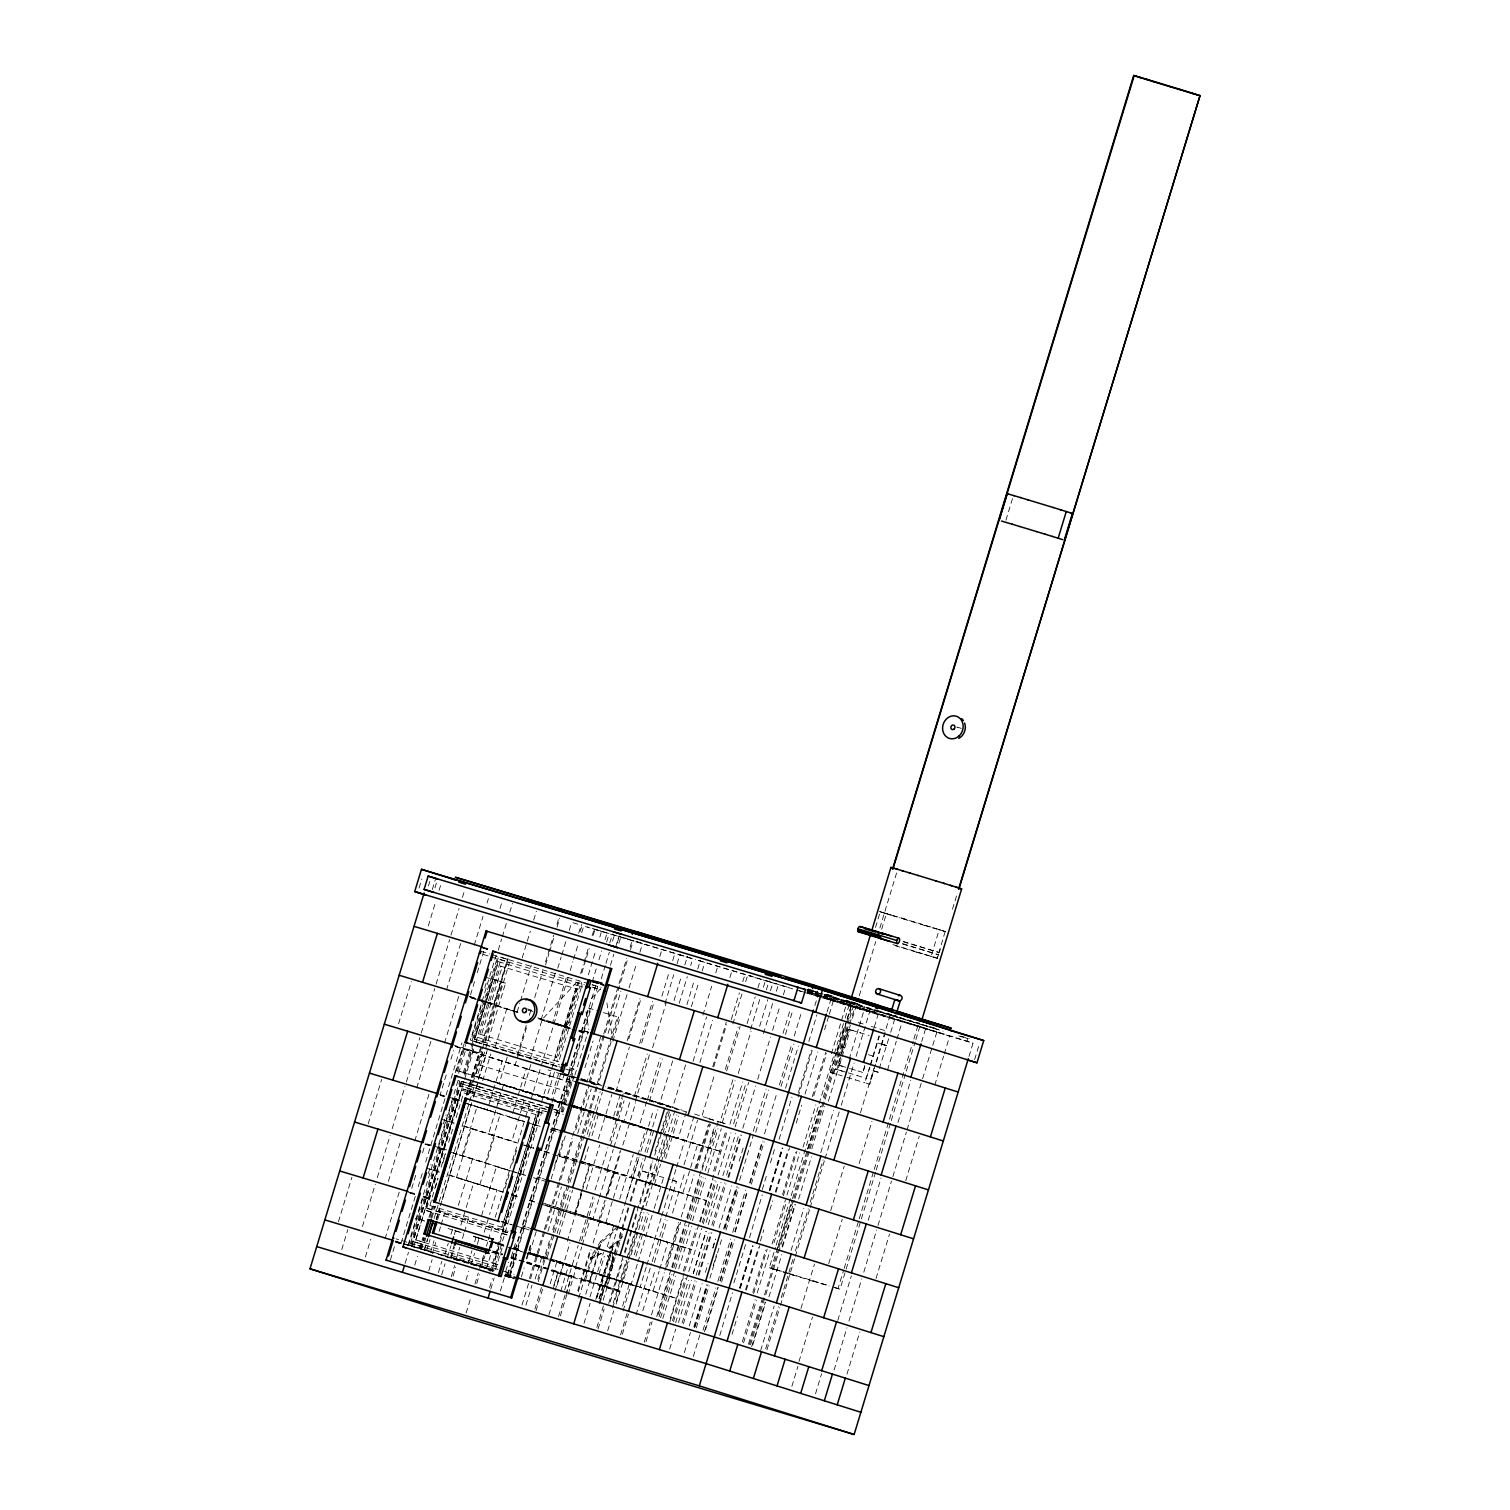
<?xml version="1.0" encoding="UTF-8"?>
<svg xmlns="http://www.w3.org/2000/svg" width="1510" height="1510" viewBox="0 0 1510 1510"><rect width="100%" height="100%" fill="white"/><g stroke="black" fill="none" stroke-linecap="round" stroke-linejoin="round"><path stroke-width="0.75" stroke-dasharray="5 3.75" d="M613.098 1257.113L612.89 1265.644L606.548 1286.539L600.999 1284.953M612.437 1252.602L611.795 1265.304L605.434 1286.218M612.55 1250.488L612.758 1246.26L621.742 1239.068M419.063 888.031L421.781 879.141M428.462 885.917L429.822 881.462M432.294 889.579L435.673 878.461M434.918 887.937L436.937 881.274M338.429 1221.722L351.943 1177.234M368.157 1123.874L381.671 1079.405M398.565 1023.799L411.399 981.557M428.293 925.97L435.711 901.508M439.089 890.372L441.128 883.709M341.751 1249.563L347.829 1229.536M362.457 1226.516L375.292 1184.274M377.33 1177.592L390.165 1135.35M392.185 1128.668L405.02 1086.426M406.379 1081.972L419.893 1037.502M421.233 1033.048L434.748 988.578M436.107 984.124L449.621 939.654M450.961 935.2L459.078 908.529M462.456 897.412L464.476 890.73M365.401 1256.981L370.799 1239.2M388.372 1181.386L401.207 1139.125M416.741 1087.974L430.935 1041.277M446.469 990.145L460.663 943.448M385.05 1238.804L399.244 1192.107M414.778 1140.956L428.972 1094.259M444.506 1043.108L458.7 996.411M474.234 945.26L483.011 916.362M487.069 903.018L488.428 898.563M411.72 1188.408L415.779 1175.063M422.536 1152.828L425.235 1143.919L429.538 1145.278M446.186 1074.988L440.108 1095.014L444.412 1096.354L440.259 1095.222M450.905 1059.435L453.623 1050.526M474.555 981.594L469.836 997.166L510.682 1010.001M477.254 972.704L484.691 948.242M390.392 1259.963L395.129 1244.41M499.98 908.586L501.999 901.923M401.113 1243.013L415.476 1195.788M418.195 1186.784L422.989 1171.043M425.707 1162.058L461.928 1042.863M455.19 1072.78L464.193 1043.58M456.398 1071.175L463.891 1046.505M457.473 1071.515L465.646 1044.599M428.311 1173.459L431.048 1164.436M443.374 1123.893L446.111 1114.871M458.625 1073.251L466.061 1048.789L478.972 1052.829L454.265 1045.411M484.767 987.634L486.126 983.18M458.058 1080.537L459.776 1081.066L409.927 1245.184L408.191 1244.636L458.058 1080.537L563.098 1112.058L573.913 1076.479L565.004 1073.799M408.417 1245.825L423.272 1196.901L429.727 1198.921M452.32 1101.281L438.145 1147.977L444.582 1150.016M471.913 1036.785L482.728 1001.206L469.988 997.374M498.262 950.073L501.641 938.956M502.32 936.728L506.378 923.384M509.757 912.266L512.456 903.376M405.095 1263.436L408.474 1252.319M410.739 1245.693L460.437 1082.085M463.155 1073.119L470.648 1048.468M471.328 1046.241L498.564 956.604M546.582 1109.359L460.927 1083.595L412.287 1243.711L497.923 1269.457M485.182 1042.504L474.442 1039.125L498.753 959.077L584.408 984.822M411.777 1246.071L461.513 1082.368M464.25 1073.402L492.864 979.216L505.548 983.18L476.933 1077.366M475.593 1036.785L498.432 961.625L581.52 986.634L558.7 1061.794L475.593 1036.785L477.311 1037.332M464.702 1075.044L472.8 1048.355M413.721 1246.656L475.046 1044.844M475.725 1042.598L500.15 962.153L498.432 961.625M424.404 1242.598L415.797 1239.899L461.739 1088.672L543.921 1113.436L461.739 1088.672M425.971 1208L461.777 1090.144L538.541 1113.247L502.736 1231.103L538.541 1113.247M426.82 1208.283L461.777 1090.144M479.802 1034.161L500.471 966.117L577.33 989.239L556.662 1057.302L479.802 1034.161L481.52 1034.709L502.188 966.664L500.471 966.117M429.897 1205.546L437.673 1178.404M441.09 1167.155L445.186 1153.659M448.602 1142.409L452.717 1128.895M456.133 1117.645L463.645 1092.9L536.107 1114.682L501.924 1227.196L429.463 1205.414M435.371 1187.539L438.108 1178.536M442.883 1162.794L445.62 1153.791M419.516 1248.525L422.894 1237.407M428.972 1217.4L432.351 1206.264M466.137 1095.09L470.856 1079.518M471.535 1077.291L480.992 1046.166M481.671 1043.938L507.341 959.435M414.721 1265.172L417.421 1256.282M466.741 1093.938L478.915 1053.923L515.174 1065.003L527.33 1024.969M507.964 958.303L493.77 1004.999L510.758 1010.114M420.403 1248.732L423.838 1237.464M429.991 1217.192L433.427 1205.886M466.986 1095.411L471.762 1079.726M472.422 1077.498L481.879 1046.373M483.238 1041.919L508.228 959.643L500.49 957.208M420.592 1249.129L423.97 1238.011M421.46 1249.11L424.857 1237.898M430.992 1217.721L434.408 1206.509M468.459 1094.372L481.614 1051.149M482.294 1048.921L502.528 982.255M425.763 1238.068L423.026 1247.09L396.073 1238.861M431.935 1217.777L435.503 1206.075M469.61 1093.75L472.347 1084.746L461.607 1081.368M473.026 1082.538L482.483 1051.394M556.643 1066.419L484.502 1044.731L509.512 962.455L480.369 953.565M482.879 1051.885L475.442 1076.347L548.866 1098.431M424.197 1249.884L427.575 1238.766M424.48 1250.035L427.896 1238.785M434.05 1218.551L474.348 1085.879M478.368 1079.329L487.164 1050.431M426.632 1250.714L430.048 1239.465M436.201 1219.231L439.618 1207.981M440.297 1205.735L471.044 1104.546M473.762 1095.543L486.767 1052.791M436.22 1219.608L439.599 1208.491M442.298 1199.601L472.705 1099.525M473.366 1097.298L478.104 1081.745M436.484 1219.589L439.183 1210.699L508.153 1231.424M437.541 1219.929L440.259 1211.039L439.183 1210.699M430.652 1251.922L434.031 1240.805M482.671 1080.688L490.788 1053.999M545.393 1109.284L480.482 1089.767L481.161 1087.54L469.534 1083.916M432.351 1253.659L435.729 1242.541M439.108 1231.424L440.467 1226.969M441.128 1224.761L445.865 1209.189M462.079 1155.811L476.952 1106.887L500.301 1113.927L485.446 1162.832L449.187 1151.771M495.186 1046.845L506.662 1009.058L515.174 1011.606M522.215 957.906L530.312 931.217M533.691 920.1L536.39 911.209M428.746 1270.854L432.124 1259.736M458.361 1205.49L472.536 1158.793M492.807 1092.07L487.409 1109.869L464.042 1102.847M493.487 1089.861L502.264 1060.945M517.137 1012.021L519.836 1003.131M520.516 1000.903L531.312 965.324M438.372 1272.609L441.75 1261.492M444.921 1254.338L448.3 1243.221M450.999 1234.312L452.358 1229.876M507.209 1057.094L499.093 1083.784L565.835 1103.848M441.656 1274.912L445.035 1263.794M447.564 1256.905L450.943 1245.788M454.321 1234.67L455.661 1230.235M454.434 1244.41L450.376 1257.736L479.236 1266.814M460.833 1225.233L465.552 1209.661M466.231 1207.434L473.668 1182.972M503.396 1085.124L488.523 1134.048L511.89 1141.069L524.045 1101.054M493.43 1270.287L451.433 1257.094L454.472 1247.09M517.156 1055.358L526.612 1024.214M529.312 1015.324L531.35 1008.642M534.71 997.525L542.826 970.855M545.525 961.945L553.641 935.275M557.02 924.139L558.36 919.703M456.379 1258.453L459.757 1247.336M462.475 1238.445L463.815 1234.01M464.495 1231.783L469.232 1216.211M545.563 964.928L548.942 953.81M549.621 951.583L554.359 936.011M557.058 927.121L559.757 918.231M451.282 1276.667L454.642 1265.531M479.821 1184.595L494.695 1135.671L471.328 1128.649L456.473 1177.573L497.035 1189.993L489.599 1214.455M453.075 1276.063L455.775 1267.173M481.614 1215.55L496.488 1166.626L525.782 1175.441M512.702 1113.247L517.42 1097.694M518.1 1095.467L526.216 1068.778L572.913 1082.991M555.265 973.157L541.071 1019.854L570.365 1028.669M468.572 1261.756L471.95 1250.639M474.65 1241.748L476.009 1237.294M530.048 1059.397L542.222 1019.382L577.518 981.349M557.756 968.231L561.135 957.113M561.814 954.886L566.533 939.314M569.232 930.424L571.271 923.761M530.859 1064.531L522.743 1091.201L567.231 1104.584M465.967 1280.121L468.685 1271.231M471.214 1264.342L474.593 1253.225M477.292 1244.334L479.312 1237.653M484.181 1232.254L488.919 1216.683M578.651 933.331L581.35 924.441M580.199 931.349L581.558 926.913M566.193 977.876L552.679 1022.345L565.57 1026.404L571.988 1019.476M466.137 1313.002L470.875 1297.43M474.914 1284.085L478.293 1272.968M479.651 1268.513L483.71 1255.188M486.409 1246.278L487.768 1241.843M488.428 1239.616L493.166 1224.044M495.186 1217.381L509.38 1170.684L453.472 1153.111M510.059 1168.457L524.253 1121.76L468.345 1104.188M525.593 1117.306L530.331 1101.734M530.991 1099.525L540.467 1068.382M541.127 1066.154L568.156 977.215M570.195 970.534L572.894 961.644M573.573 959.416L578.292 943.863M581.671 932.746L583.691 926.064L689.334 957.793M494.487 1270.212L481.01 1265.984L484.049 1255.98M505.114 1187.992L509.851 1172.421M512.551 1163.531L517.288 1147.959M476.726 1283.5L479.425 1274.61M481.52 1267.117L484.899 1255.999M486.484 1268.627L491.222 1253.055M490.108 1271.495L540.788 1104.716M541.467 1102.489L550.923 1071.364M551.603 1069.137L577.952 982.406M580.652 973.516L583.351 964.626M584.03 962.399L588.749 946.827M592.128 935.709L594.166 929.046L635.163 941.372M539.617 1112.096L493.676 1263.304L497.979 1264.663M565.57 1026.404L579.085 981.915M581.784 973.025L585.842 959.68M586.522 957.453L589.221 948.563M593.279 935.219L595.299 928.556M492.222 1269.193L499.659 1244.731L504.057 1246.052L495.356 1243.372M494.94 1266.116L542.241 1110.454L546.526 1111.794L460.474 1085.86L469.082 1088.578M489.617 1287.558L492.335 1278.649M495.525 1269.551L502.962 1245.089L494.374 1242.39M490.75 1289.181L494.129 1278.064M588.353 974.837L595.789 950.375M599.847 937.03L601.188 932.576M552.377 1094.127L558.455 1074.12M552.018 1102.3L560.871 1073.157M564.495 1073.195L562.475 1079.858L454.963 1046.09M592.203 982.01L596.242 968.665M598.96 959.775L601.659 950.885M605.038 939.767L607.058 933.086L587.484 926.932M505.793 1271.024L508.492 1262.133M500.376 1290.937L505.114 1275.365L513.702 1278.064L506.945 1276.044M606.624 941.995L608.662 935.332M511.362 1256.679L516.099 1241.107M507.303 1274.78L588.372 1007.944L590.316 1008.529L509.248 1275.365M507.832 1274.912L597.016 981.368L601.32 982.727M609.813 942.863L612.513 933.954M509.851 1275.648L597.79 986.558L591.977 984.747M510.135 1276.044L518.251 1249.355L513.947 1248.015M605.302 965.532L599.904 983.331L589.145 979.952M605.982 963.323L609.36 952.187M612.437 941.221L614.778 934.407M561.022 1111.436L573.857 1069.174L572.781 1068.835M562.003 1111.756L572.8 1076.177M574.876 1075.139L587.031 1035.105M615.589 947.11L618.968 935.992L632.935 940.673M610.455 965.305L613.834 954.188M617.212 943.07L619.251 936.389M618.873 943.24L620.912 936.577M526.348 1258.604L531.124 1242.862M554.661 1165.418L557.36 1156.528M521.422 1276.743L524.121 1267.834M526.82 1258.944L531.539 1243.372M551.15 1178.895L563.305 1138.861M584.917 1067.702L593.034 1041.013M536.22 1231.537L529.463 1253.772L546.658 1259.189L554.095 1234.727M565.269 1135.916L559.191 1155.943L589.296 1165.399L574.423 1214.323L546.469 1205.527M600.621 1036.936L587.107 1081.405L582.803 1080.065M529.444 1278.46L543.845 1231.084M544.317 1229.536L558.492 1182.84M559.172 1180.612L572.007 1138.351M572.686 1136.124L588.334 1084.633M603.396 1035.067L588.9 1082.764L597.922 1085.464M603.774 1033.84L626.744 958.227M630.085 947.204L632.143 940.447M522.007 1305.036L528.764 1282.783M530.538 1278.725L544.921 1231.424M545.601 1229.159L559.984 1181.858M560.663 1179.593L572.988 1139.05M575.725 1130.027L589.41 1084.973M590.089 1082.727L627.745 958.812M630.482 949.79L633.219 940.787M547.96 1231.33L561.475 1186.841M577.688 1133.481L591.203 1089.012M608.096 1033.406L620.931 991.164M525.952 1305.112L532.03 1285.104M535.144 1279.027L541.901 1256.792L546.299 1258.113M537.805 1279.197L550.055 1238.823M552.792 1229.857L565.042 1189.503M567.779 1180.518L581.407 1135.671M582.086 1133.444L617.514 1016.834L618.59 1017.174L598.149 1084.444M538.202 1281.764L552.509 1234.689M553.188 1232.443L567.496 1185.35M568.175 1183.104L582.483 1136.011M583.162 1133.765L597.469 1086.69M554.774 1232.5L591.259 1112.417L574.045 1107.019M612.871 1041.258L627.065 994.561M629.085 987.88L636.522 963.418M639.9 952.3L642.599 943.41M557.115 1233.462L570.101 1190.748M587.182 1134.52L600.168 1091.787M534.899 1309.076L541.656 1286.841M536.031 1310.718L542.788 1288.483M559.096 1234.708L572.611 1190.239M588.824 1136.879L602.339 1092.391M588.56 1146.845L583.823 1162.417L613.645 1171.458L605.529 1198.147M591.939 1135.728L598.696 1113.493M550.187 1283.764L556.945 1261.53M627.122 1040.862L639.957 998.62M581.501 1193.353L575.423 1213.361L613.834 1225.12L607.077 1247.354M582.18 1191.126L590.278 1164.436M553.849 1285.388L557.907 1272.043L571.856 1276.007L566.458 1293.787M567.269 1241.295L581.463 1194.599M598.356 1139.012L611.852 1094.542M628.745 1038.937L640.919 998.922M553.113 1289.03L557.983 1273.024L571.233 1276.799L566.363 1292.805M555.057 1290.691L563.173 1264.002M557.133 1285.048L569.968 1242.787M586.182 1189.427L599.697 1144.957M615.91 1091.579L629.425 1047.11M548.923 1314.776L555.68 1292.522M659.794 956.566L661.814 949.884M620.308 1094.486L612.871 1118.948L623.63 1122.326L629.708 1102.319M560.757 1291.258L568.855 1264.587L555.661 1260.605M623.045 1094.033L615.608 1118.495L568.892 1104.433M564.665 1290.05L578.16 1245.58M579.519 1241.126L593.034 1196.656M595.053 1189.993L607.888 1147.732M609.927 1141.069L622.762 1098.808M639.674 1043.655L652.509 1001.394M558.549 1316.512L565.306 1294.278M581.52 1240.899L594.355 1198.657M610.568 1145.278L624.083 1100.809M641.656 1042.995L653.811 1002.961M560.361 1315.927L567.099 1293.692M575.612 1267.022L581.69 1246.996M582.35 1244.768L590.467 1218.098M568.194 1294.278L576.291 1267.607L550.508 1259.491M607.19 1169.438L613.268 1149.431M613.947 1147.204L622.044 1120.514M598.753 1199.619L592.675 1219.627L605.567 1223.685L620.44 1174.761L607.53 1170.703L599.432 1197.392M661.89 996.185L669.308 971.742M672.686 960.605L674.725 953.942M634.408 1096.26L647.243 1054.018M598.772 1220.382L604.849 1200.375M577.802 1290.578L589.957 1250.544M606.85 1194.957L620.365 1150.488M635.219 1101.564L650.093 1052.64M664.947 1003.716L673.724 974.799M677.103 963.682L679.821 954.792L692.712 958.85L690.693 965.513M578.236 1291.88L591.071 1249.638M593.09 1242.957L605.925 1200.714M607.964 1194.033L620.799 1151.79M622.818 1145.108L635.653 1102.866M652.584 1047.695L666.099 1003.225M578.707 1298.109L586.824 1271.439L552.415 1260.623M606.548 1286.539L584.521 1279.933L590.863 1259.019L595.469 1251.733M585.616 1280.254L591.977 1259.359L596.337 1251.998M674.007 1000.583L681.444 976.121M684.823 965.003L687.522 956.113M589.447 1281.329L598.583 1251.224M599.244 1249.072L601.207 1242.636L617.967 1227.856L624.045 1229.763M585.748 1294.24L592.505 1272.005M598.545 1253.564L590.051 1281.518L584.521 1279.933M646.695 1101.451L639.259 1125.913L574.744 1106.528M647.299 1100.318L660.134 1058.076M590.014 1296.845L603.528 1252.375M619.742 1199.015L633.256 1154.527M649.47 1101.168L662.305 1058.906M679.198 1003.319L687.314 976.63M584.011 1323.345L590.089 1303.338M598.96 1274.044L604.359 1256.244M637.22 1157.264L631.123 1177.272L660.946 1186.332L581.388 1161.341M637.881 1155.037L645.997 1128.347M595.808 1299.412L609.323 1254.942M626.197 1199.355L639.051 1157.094M596.526 1297.581L640.24 1153.659M640.938 1151.413L653.226 1110.926M596.79 1298.034L612.758 1246.26L608.983 1248.638M601.603 1285.142L610.757 1255.055M611.399 1252.904L612.645 1245.391L622.705 1236.52M686.918 1004.641L694.336 980.179M697.714 969.061L700.413 960.152M598.942 1298.713L603 1285.369L620.195 1290.767L551.244 1269.948M599.508 1298.392L603.169 1286.388L619.496 1291.522L615.853 1303.526M599.055 1303.243L613.4 1256.018M614.079 1253.772L628.103 1207.622M630.123 1200.96L642.958 1158.698M644.997 1152.036L657.832 1109.774M672.686 1060.851L659.851 1103.112L668.458 1105.811M600.81 1298.977L607.567 1276.743L555.095 1260.756M599.753 1303.828L613.928 1257.132M614.608 1254.904L630.142 1203.753M630.821 1201.545L640.278 1170.401L663.796 1177.649M615.042 1257.906L608.964 1277.913L633.539 1285.482M615.721 1255.678L623.819 1228.989M691.391 1006.623L698.809 982.161M702.188 971.043L704.887 962.134M603.132 1300.28L609.889 1278.045M596.903 1327.403L603.66 1305.168M598.035 1329.045L604.113 1309.019M608.7 1303.47L623.762 1254.414M624.46 1252.149L652.471 1159.963M655.189 1150.96L666.816 1112.738M610.191 1301.903L623.026 1259.661M625.046 1252.998L637.881 1210.737M639.919 1204.074L652.754 1161.813M654.774 1155.15L668.288 1110.662M662.909 1133.349L670.327 1108.887M613.305 1302.847L626.291 1260.076M626.971 1257.83L640.995 1211.681M641.335 1210.605L655.869 1162.757M656.359 1161.133L670.723 1113.833M685.597 1064.909L672.762 1107.151L607.322 1087.2M612.645 1307.886L628.179 1256.735M628.858 1254.508L641.693 1212.266M642.373 1210.039L653.188 1174.459L640.278 1170.401M621.856 1281.971L627.933 1261.945M628.613 1259.736L636.729 1233.047L630.274 1231.009M702.924 1015.116L711.72 986.2M715.778 972.874L717.797 966.192M607.662 1330.782L613.74 1310.774M616.155 1304.111L629.047 1261.548M631.067 1254.886L643.902 1212.624M645.94 1205.961L658.775 1163.7M660.795 1157.037L674.819 1110.869M654.491 1184.293L660.568 1164.285M661.248 1162.058L669.345 1135.369L569.459 1105.263M634.294 1254.848L647.129 1212.606M664.023 1157L676.858 1114.757M693.071 1061.379L706.586 1016.909M635.955 1256.263L648.79 1214.021M665.683 1158.415L678.519 1116.173M622.592 1306.131L629.349 1283.896M623.101 1310.85L637.295 1264.153M637.975 1261.926L653.509 1210.793M654.189 1208.566L663.645 1177.422M699.885 1062.568L712.72 1020.307M686.238 1112.021L678.122 1138.71L667.382 1135.331M620.553 1334.84L627.311 1312.605M729.877 977.631L731.897 970.968M622.346 1334.236L628.443 1314.228M646.186 1267.267L640.108 1287.275L652.999 1291.333L659.077 1271.326M646.865 1265.04L661.04 1218.343M661.72 1216.116L675.914 1169.419M676.593 1167.192L684.691 1140.503M693.977 1116.324L686.559 1140.786L568.647 1105.32M636.012 1314.908L651.546 1263.757M652.226 1261.53L665.061 1219.287M665.74 1217.06L676.537 1181.481L667.948 1178.782M712.777 1066.607L726.291 1022.138M654.283 1262.605L667.118 1220.344M683.992 1164.757L697.507 1120.288M713.72 1066.909L726.574 1024.667M642.788 1310.793L654.944 1270.778M672.516 1212.945L684.672 1172.93M702.244 1115.116L714.4 1075.082M731.293 1019.495L739.39 992.806M742.769 981.689L744.808 975.007M732.86 1023.95L742.316 992.806M745.695 981.689L747.714 975.026L752.018 976.366M659.757 1269.098L667.873 1242.409L635.616 1232.273M665.853 1264.663L678.688 1222.402M694.902 1169.042L708.416 1124.572M725.328 1069.401L738.163 1027.159M651.471 1314.889L664.306 1272.628M664.985 1270.401L679.16 1223.704M681.199 1217.041L694.034 1174.78M696.053 1168.117L709.568 1123.648M644.204 1342.258L650.281 1322.25M667.175 1266.664L680.689 1222.175M696.903 1168.815L710.417 1124.346M726.631 1070.967L740.145 1026.498M645.997 1341.673L652.094 1321.665M656.718 1316.494L671.063 1269.268M671.761 1267.022L686.106 1219.797M686.786 1217.551L714.117 1127.592M658.152 1314.549L670.327 1274.515M672.346 1267.853L685.181 1225.591M687.22 1218.929L700.055 1176.668M702.074 1170.005L714.909 1127.762M747.11 1023.553L755.226 996.864M757.926 987.974L760.625 979.065M659.039 1316.682L671.874 1274.421M673.894 1267.758L686.729 1225.497M688.768 1218.834L701.603 1176.592M718.307 1121.534L710.21 1148.204L570.044 1106.075L720.949 1151.583L660.757 1132.67M660.606 1317.701L674.97 1270.438M675.461 1268.778L689.995 1220.967M690.334 1219.872L703.169 1177.611M705.189 1170.948L718.024 1128.687M732.897 1079.763L720.062 1122.024L724.347 1123.364M662.777 1318.551L675.612 1276.29M692.505 1220.703L705.34 1178.461M722.233 1122.855L735.068 1080.613M750.602 1029.461L760.058 998.336M763.437 987.219L765.457 980.537L776.216 983.916M678.745 1268.721L691.58 1226.46M707.794 1173.1L721.308 1128.612M738.239 1073.459L751.074 1031.198M766.4 989.767L769.1 980.877M683.256 1271.137L696.091 1228.876M713.645 1171.062L725.819 1131.028M670.289 1318.362L683.973 1273.326M684.653 1271.061L698.998 1223.855M699.677 1221.59L727.027 1131.575M669.798 1322.081L683.313 1277.611M700.206 1222.024L713.041 1179.763M729.934 1124.176L742.769 1081.934M759.662 1026.328L767.778 999.639M770.477 990.749L772.497 984.086M672.478 1320.646L685.313 1278.385M702.207 1222.798L715.042 1180.537M673.498 1321.76L701.886 1228.366M703.226 1223.912L716.061 1181.669M718.099 1174.988L730.934 1132.745M733.634 1123.855L745.789 1083.821M675.668 1322.609L688.503 1280.348M706.076 1222.534L718.231 1182.5M735.125 1126.913L748.639 1082.444M763.494 1033.519L772.969 1002.376M776.348 991.258L778.367 984.595M669.647 1349.11L675.744 1329.083M693.147 1273.534L705.982 1231.292M722.875 1175.705L735.71 1133.444M678.5 1322.533L691.335 1280.272M693.354 1273.61L706.208 1231.367M708.228 1224.686L721.063 1182.443M696.148 1275.176L708.983 1232.934M726.555 1175.12L738.711 1135.086M682.124 1322.949L694.977 1280.688M711.852 1225.101L724.687 1182.858M683.388 1323.911L696.223 1281.669M698.243 1274.987L711.078 1232.745M713.116 1226.082L725.951 1183.821M727.971 1177.158L740.806 1134.897M742.826 1128.234L755.679 1085.973M757.699 1079.31L770.534 1037.049M772.554 1030.386L779.99 1005.924M783.369 994.807L785.408 988.125M699.017 1275.233L711.852 1232.972M728.745 1177.385L741.58 1135.142M705.397 1272.364L708.096 1263.474M712.833 1247.902L715.532 1239.012M739.183 1161.19L743.901 1145.618M689.258 1325.912L702.093 1283.651M712.89 1248.072L715.589 1239.181M718.968 1228.064L731.822 1185.822M684.351 1352.564L690.447 1332.556M693.845 1326.894L706.68 1284.632M723.573 1229.046L736.408 1186.784M753.301 1131.198L766.136 1088.955M783.029 1033.35L790.447 1008.888M694.298 1327.762L707.133 1285.501M713.211 1265.493L716.589 1254.376M724.687 1227.687L736.861 1187.653M695.034 1327.007L707.869 1284.746M709.889 1278.083L722.063 1238.049M724.762 1229.159L737.597 1186.898M739.617 1180.235L753.131 1135.765M696.28 1327.969L709.115 1285.727M726.008 1230.121L738.843 1187.879M755.736 1132.274L768.571 1090.031M785.464 1034.444L792.901 1009.982M693.298 1356.527L700.055 1334.293M703.018 1330.235L715.853 1287.973M717.873 1281.311L730.708 1239.068M732.727 1232.386L745.581 1190.144M704.396 1331.744L717.911 1287.275M719.93 1280.612L732.105 1240.578M734.804 1231.688L746.959 1191.654M749.658 1182.764L761.833 1142.73M764.532 1133.84L776.687 1093.806M779.386 1084.916L791.561 1044.882M794.26 1035.992L801.697 1011.53M807.888 991.56L808.699 988.88M705.491 1329.97L718.326 1287.728M720.364 1281.046L732.52 1241.012M735.219 1232.122L747.374 1192.107M750.074 1183.198L762.928 1140.956M808.36 992.598L809.171 989.918M721.61 1282.028L734.445 1239.767M751.338 1184.18L764.173 1141.919M781.066 1086.332L793.901 1044.071M785.54 1088.314L798.375 1046.071M816.608 994.033L817.42 991.372M814.853 1005.603L817.552 996.713M733.935 1282.877L746.091 1242.843M762.305 1189.484L767.042 1173.912M770.421 1162.794L775.14 1147.222M719.779 1335.501L732.482 1292.749M749.507 1237.653L762.21 1194.901M779.103 1139.314L791.938 1097.053M808.831 1041.466L816.929 1014.777M798.431 1092.372L811.266 1050.111M739.523 1287.973L752.358 1245.712M769.251 1190.125L782.086 1147.864M739.919 1288.351L752.773 1246.109M769.647 1190.503L782.501 1148.261M798.035 1097.109L812.21 1050.413M740.296 1288.2L753.131 1245.939M770.024 1190.352L782.859 1148.11M827.084 1011.889L831.123 998.544L824.366 996.506M732.029 1334.33L737.446 1316.55M745.544 1289.861L758.379 1247.6M760.417 1240.937L763.777 1229.819M769.873 1209.793L772.573 1200.903M775.272 1192.013L788.107 1149.752M796.223 1123.081L801.621 1105.282M805 1094.165L817.835 1051.923M824.592 1029.688L828.65 1016.343M829.33 1014.116L833.369 1000.771M746.317 1290.087L759.832 1245.618M776.046 1192.239L789.56 1147.77M752.829 1292.409L765.664 1250.167M782.558 1194.561L795.392 1152.319M812.286 1096.713L825.8 1052.244M753.66 1293.636L767.174 1249.166M783.388 1195.788L796.902 1151.318M813.796 1095.731L826.631 1053.47M843.448 1003.999L844.26 1001.319M742.335 1341.861L755.17 1299.6M757.19 1292.938L770.024 1250.695M772.063 1244.014L785.577 1199.544M786.918 1195.089L799.753 1152.847M743.581 1342.824L756.416 1300.582M773.988 1242.768L786.144 1202.734M803.037 1147.147L815.872 1104.886M831.406 1053.754L846.279 1004.83M775.479 1269.665L769.326 1267.702L775.479 1247.449M776.159 1245.203L790.504 1197.977M791.183 1195.731L844.486 1020.345M845.166 1018.08L849.941 1002.338M849.299 1005.754L850.111 1003.074M832.01 1072.912L830.198 1072.345L836.276 1052.338M836.955 1050.111L844.373 1025.649M772.308 1268.645L771.327 1268.306L791.825 1200.846M792.505 1198.6L806.85 1151.375M807.548 1149.129L820.515 1106.396M823.252 1097.392L836.917 1052.432M837.597 1050.186L846.487 1020.949M847.167 1018.703L851.942 1002.961M748.431 1344.296L761.927 1299.827M777.48 1248.676L790.995 1204.206M807.888 1148.619L820.723 1106.358M836.936 1052.998L852.055 1003.659L825.328 995.26M875.536 927.385L880.255 911.813M749.432 1344.523L763.815 1297.222M764.494 1294.957L778.197 1249.903M778.877 1247.656L793.241 1200.337M793.939 1198.091L808.303 1150.771M808.983 1148.525L852.112 1006.585M750.508 1344.863L794.317 1200.677M795.015 1198.43L809.379 1151.111M810.058 1148.865L824.441 1101.545M825.121 1099.299L849.092 1020.439M849.771 1018.174L853.188 1006.925M848.054 1026.743L833.86 1073.44L830.198 1072.345M751.697 1346.618L765.211 1302.13M782.105 1246.543L794.94 1204.282M811.833 1148.695L824.668 1106.453M841.561 1050.847L848.997 1026.385M849.658 1024.176L855.075 1006.377M752.792 1344.825L765.627 1302.583M782.52 1246.996L795.355 1204.735M840.598 1056.037L848.695 1029.348L850.243 1029.82L839.447 1065.399L837.88 1064.928L839.919 1058.265M842.353 1071.137L835.049 1068.948L836.861 1069.514L850.375 1025.045M852.433 1018.269L856.548 1004.735M859.284 995.713L875.743 941.56M879.858 928.027L896.997 871.629M768.911 1296.882L781.746 1254.621M798.639 1199.034L811.474 1156.792M828.367 1101.186L841.202 1058.944M881.632 929.33L886.37 913.758L881.689 912.304M1005.943 520.157L1012.7 497.923M863.795 1009.114L864.607 1006.453M760.644 1350.582L774.158 1306.112M791.051 1250.506L803.886 1208.264M820.779 1152.658L833.614 1110.416M849.149 1059.265L864.022 1010.341L807.567 992.674M765.683 1348.883L778.537 1306.641M781.236 1297.732L793.392 1257.717M795.411 1251.035L808.265 1208.793M810.285 1202.111L823.12 1159.869M868.76 1011.606L869.571 1008.925M766.948 1349.846L779.783 1307.603M780.462 1305.376L794.637 1258.679M795.317 1256.452L809.511 1209.755M810.172 1207.528L824.366 1160.831M825.045 1158.604L839.239 1111.907M841.259 1105.244L854.094 1062.983M856.132 1056.321L869.628 1011.851M824.762 994.826L871.515 1009.511L870.704 1012.191L819.496 996.09M874.384 1026.743L878.424 1013.399L807.68 992.24M864.739 1065.72L862.927 1072.477L864.947 1065.796M869.628 1067.23L864.815 1082.745L869.666 1084.218L873.724 1070.873L878.14 1072.232L890.013 1034.539M870.307 1065.003L878.99 1036.049M866.249 1078.348L869.93 1067.306M870.591 1065.078L879.386 1036.181M800.961 1308.49L814.475 1264.021M830.689 1210.642L844.203 1166.173M860.417 1112.813L873.931 1068.325M875.46 1064.135L869.666 1084.218M876.121 1061.908L890.126 1015.135M876.404 1061.983L884.539 1035.294M890.692 1032.311L896.109 1014.531M798.998 1361.473L812.512 1317.003M828.726 1263.625L842.24 1219.155M859.133 1163.549L871.968 1121.307M887.502 1070.156L896.298 1041.258M896.959 1039.031L902.376 1021.232L925.724 1028.253L921.685 1041.598M791.863 1386.331L797.941 1366.323M945.147 931.538L937.257 958.227L940.258 949.431M952.489 909.171L957.283 893.429M836.729 1288.238L838.031 1288.577L843.505 1270.589M844.184 1268.343L858.529 1221.118M859.209 1218.872L873.554 1171.647M874.233 1169.401L913.191 1041.22M913.871 1038.974L920.024 1018.721M834.955 1287.747L840.032 1289.181L875.555 1172.251M876.234 1170.005L890.598 1122.779M891.277 1120.533L905.622 1073.308M906.302 1071.062L915.192 1041.824M915.872 1039.578L920.647 1023.837M815.513 1393.768L821.591 1373.76M837.805 1320.382L851.319 1275.912M868.212 1220.325L881.047 1178.064M897.94 1122.477L910.775 1080.216M834.086 1370.061L846.921 1327.8M848.941 1321.137L861.776 1278.876M863.795 1272.213L876.649 1229.952M877.99 1225.516L891.504 1181.028M892.863 1176.592L906.377 1132.122M907.038 1129.895L921.232 1083.198M922.591 1078.744L932.048 1047.619M932.727 1045.392L937.71 1029.424L928.801 1026.611M846.978 1374.1L859.813 1331.858M876.026 1278.479L889.541 1234.01M905.755 1180.65L919.269 1136.162M934.803 1085.029L943.599 1056.113M944.26 1053.886L949.677 1036.105L823.554 996.468M967.117 1041.315L967.929 1038.653L961.191 1036.521M968.986 1056.472L973.025 1043.127L824.687 996.506M974.611 1059.642L979.348 1044.071M597.431 1250.167L601.81 1242.824L600.489 1241.579L617.25 1226.8L625.348 1229.348M601.414 1253.394L590.863 1259.019L590.146 1257.962L597.035 1247.033M598.187 1245.222L600.489 1241.579M596.601 1249.921L601.207 1242.636M591.259 998.733L604.094 984.897L593.336 981.519M590.146 1257.962L598.319 1253.394M608.549 1247.675L612.645 1245.391M590.863 1259.019L601.093 1253.3M609.266 1248.732L613.362 1246.448M872.874 1056.075L868.326 1054.678M884.558 1045.033L886.634 1045.656M769.326 1267.702L781.538 1271.269M771.327 1268.306L772.629 1268.645M879.858 911.644L882.878 912.512M942.731 930.858L945.77 931.727L938.295 929.537M934.633 957.529L937.351 958.322M881.349 1044.052L886.257 1045.543L877.065 1042.768M836.861 1069.514L835.2 1069.005M882.312 912.342L887.333 913.833M930.179 956.226L934.916 957.623M848.695 1029.348L853.131 1030.688M841.957 1046.77L844.845 1047.619M837.88 1064.928L842.316 1066.268M832.142 1072.931L839.617 1075.158M774.403 1269.136L787.578 1273.062M886.842 913.682L893.524 915.664M932.104 927.687L938.767 929.688M923.988 954.377L930.424 956.302M893.146 915.551L917.967 923.063M924.592 925.441L932.463 927.801M916.495 952.13L924.177 954.433M808.473 989.163L817.401 991.844M826.329 994.524L835.256 997.204M853.112 1002.583L859.794 1004.584L846.279 1000.224L855.226 1002.885M808.492 989.578L817.457 992.278M826.442 994.977L860.115 1005.094L844.486 1000.13M813.588 991.258L822.403 993.901M824.611 994.561L875.366 1009.831L874.554 1012.493L823.799 997.242M807.322 989.805L821.478 994.184M823.724 994.864L919.703 1023.591M922.648 1024.611L938.371 1029.329M960.756 1036.068L969.307 1038.635M806.755 990.05L818.024 993.429M824.8 995.467L852.055 1003.659M871.515 1009.511L937.71 1029.424M807.586 990.428L816.608 993.146M825.649 995.864L943.089 1031.179M958.888 1035.936L967.929 1038.653M806.963 991.107L818.231 994.486M822.12 995.826L807.774 991.523L821.308 995.769M807.472 992.523L821.591 996.581M636.635 941.787L695.582 959.529M698.752 960.492L789.919 987.88M799.318 990.711L936.898 1032.085M698.356 960.511L751.319 976.46M754.83 977.48L776.102 983.916M779.67 984.954L973.025 1043.127M858.359 1022.534L865.928 1024.799M851.734 1030.254L860.549 1032.916M483.087 947.298L491.297 949.582M593.147 980.386L602.867 983.123M482.728 947.827L489.108 949.733L482.539 947.563M591.712 980.858L602.981 984.256M593.468 981.708L601.962 984.275M591.995 981.783L602.641 985.162M481.048 951.338L489.806 953.961M491.996 954.622L588.107 983.52M592.486 984.841L601.244 987.464M591.807 987.068L600.565 989.692M840.919 1065.833L849.752 1068.495M840.957 1070.703L846.544 1072.383M838.22 1074.724L842.146 1075.894M485.012 976.989L505.548 983.18M603.453 1012.606L618.59 1017.174M469.704 996.487L476.518 998.525M469.119 996.487L493.827 1003.905L480.935 999.865M537.805 1017.872L570.705 1027.763M578.726 1030.179L587.711 1032.878M570.082 1027.744L537.919 1018.023M579.104 1030.462L588.107 1033.18M579.387 1031.387L586.975 1033.652M578.764 1031.368L587.786 1034.086M474.442 1039.125L559.568 1064.871M569.383 1067.834L573.857 1069.174M557.284 1066.192L470.365 1040.069L495.903 956L497.62 956.547L472.083 1040.598L561.229 1067.4M565.665 1069.118L570.157 1070.477L566.288 1069.269M580.972 1078.668L600.168 1084.463M563.645 1073.742L579.217 1078.423M581.444 1079.103L599.244 1084.444M608.134 1087.125L623.706 1091.806M562.399 1073.987L578.387 1078.499M580.614 1079.159L605.755 1086.841M562.003 1073.893L573.12 1077.234M584.238 1080.575L599.829 1085.256M608.719 1087.936L668.779 1106M561.173 1073.969L574.517 1077.97M582.596 1080.726L598.998 1085.331M607.077 1088.087L686.748 1112.039M708.794 1118.627L717.797 1121.345M657.888 1103.508L679.689 1110.058M708.775 1118.797L723.932 1123.364M577.028 1082.142L567.288 1079.216L573.743 1081.236M455.133 1046.298L467.873 1050.13M548.923 1098.129L456.095 1070.269L567.892 1105.395M551.169 1098.789L569.006 1104.206M571.101 1104.848L658.605 1131.99M551.093 1099.091L566.665 1103.772M566.42 1104.659L546.394 1098.638L554.51 1071.949L548.054 1069.929M462.683 1081.707L548.319 1107.472M557.322 1112.738L559.266 1113.323M554.359 1111.983L563.305 1114.682M560.21 1130.48L552.433 1128.14L558.87 1130.159M439.787 1094.448L459.682 1100.431M511.343 1117.702L524.876 1121.76M527.122 1122.44L540.655 1126.517M550.489 1129.461L559.493 1132.179M532.747 1124.308L540.014 1126.498M551.301 1129.895L558.87 1132.16M453.038 1110.322L454.982 1110.907M532.86 1134.331L534.804 1134.916M672.29 1180.197L676.537 1181.481M453.963 1123.025L441.222 1119.193L454.132 1123.251M577.141 1160.058L558.02 1154.301L577.386 1160.378M525.008 1145.429L533.502 1147.977M544.317 1151.469L550.697 1153.376M667.477 1188.464L650.489 1183.349L682.728 1193.485L697.601 1144.561L661.701 1133.293M669.591 1189.106L706.095 1200.507L555.151 1154.961M547.299 1179.989L537.56 1177.064L544.015 1179.083M426.783 1143.919L431.275 1145.278M433.521 1145.958L449.244 1150.677M425.405 1144.146L429.652 1145.429M533.37 1177.706L544.638 1181.103M820.798 1283.5L829.198 1286.029M439.108 1171.949L426.367 1168.117L439.259 1172.175M545.299 1203.866L624.574 1228.498M512.267 1194.976L518.628 1196.901M529.463 1200.393L535.823 1202.3M629.085 1230.14L543.166 1203.225M631.218 1230.782L691.221 1249.431L544.619 1205.263M540.297 1203.885L624.234 1229.121M626.48 1229.801L678.33 1245.372M428.047 1192.617L429.991 1193.202M507.851 1216.607L509.814 1217.192M409.663 1192.164L414.854 1193.561M423.14 1196.222L429.954 1198.279M532.426 1228.914L522.705 1225.988L529.161 1228.007M410.531 1193.07L414.778 1194.353L410.38 1192.843M501.905 1221.647L511.739 1224.61M513.985 1225.289L528.953 1229.782M501.282 1221.628L517.062 1226.384M519.308 1227.064L529.142 1230.008M507.549 1232.651L425.537 1207.868L512.003 1233.991M506.869 1234.878L424.857 1210.095L433.464 1212.794M424.253 1220.873L415.703 1218.306L424.404 1221.08M503.094 1244.485L494.601 1241.937L503.208 1244.636M513.721 1247.675L517.968 1248.959M547.469 1257.924L528.311 1252.149L547.658 1258.226M529.255 1252.677L546.865 1257.962M454.548 1230.537L463.362 1233.179M473.668 1236.369L482.162 1238.917L473.555 1236.218M489.769 1241.126L502.962 1245.089M478.198 1237.955L487.013 1240.616M489.202 1241.277L504.604 1245.901M513.419 1248.543L520.006 1250.525M576.291 1267.607L603.547 1275.799M508.228 1247.392L633.502 1285.029M635.616 1285.671L676.367 1298.355L639.655 1287.313M637.428 1286.652L527.556 1253.432L536.201 1256.207M492.487 1250.997L502.471 1253.998M619.496 1291.522L551.358 1270.948M415.797 1239.899L497.828 1264.663M496.903 1266.814L413.174 1241.522L421.781 1244.24M505.34 1271.703L514.098 1274.327M451.433 1257.094L481.01 1265.984M408.191 1244.636L492.902 1270.118M395.393 1241.069L402.189 1243.145M403.736 1243.598L493.562 1270.589M505.17 1274.1L517.798 1277.875M395.828 1241.541L434.163 1253.073L408.757 1245.146M438.655 1254.433L490.505 1270.004M506.284 1274.761L513.041 1276.781M396.941 1242.201L401.452 1243.561M488.259 1269.797L494.865 1271.779L488.409 1269.74M505.661 1274.742L512.418 1276.781M395.677 1241.994L402.037 1243.9L395.507 1241.767M505.303 1275.233L518.515 1279.197M505.586 1276.007L513.249 1278.121M504.453 1275.969L514.287 1278.932M900.809 917.853L909.303 920.42M924.818 925.517L899.299 917.759M892.92 944.618L925.46 954.528M916.608 952.149L895.449 945.732M859.586 1032.595L869.156 1035.501M850.602 1068.721L858.341 1071.081M848.394 1072.931L857.472 1075.686M847.034 1077.385L855.641 1079.971M788.56 1273.383L796.657 1275.818M812.701 1281.065L821.78 1283.802M903.112 941.391L939.163 952.527L901.885 941.372M902.433 943.599L938.484 954.754L901.225 943.599M871.364 1026.441L885.879 1030.858M857.85 1070.93L862.927 1072.477M856.982 1075.516L866.551 1078.423M855.151 1079.82L864.852 1082.745M796.185 1275.667L814.475 1281.216M813.173 1281.216L779.198 1270.835M917.872 923.025L926.328 925.611M882.878 1044.524L881.802 1044.184L884.652 1045.033M813.928 1281.065L822.931 1283.821M789.447 1273.987L795.43 1275.818M926.064 925.536L933.746 927.895M891.863 915.475L899.545 917.816M885.049 1045.165L886.144 1045.486M933.369 927.782L939.767 929.764M885.86 913.607L892.259 915.588M925.252 954.471L931.406 956.358M821.912 1283.519L830.16 1286.048M773.724 1269.136L780.651 1271.269M961.266 728.386L956.962 727.027A2.322 2.038 -72.6 0 1 956.925 728.783M943.939 931.066L939.258 929.613L931.141 956.283L935.539 957.661M828.65 994.882L835.389 997.015M887.049 1013.248L896.034 1016.06M929.745 1026.649L938.729 1029.48M826.593 994.505L831.066 995.92M877.593 1010.53L897.62 1016.815M899.847 1017.514L919.892 1023.818M811.399 990.636L822.535 994.127M807.51 989.673L816.419 992.466M807.284 992.259L818.042 995.637M636.824 941.617L645.733 944.429M572.951 922.685L581.558 925.385M593.638 981.934L604.377 985.313M482.841 947.978L489.278 949.998M593.241 987.578L597.111 988.786M581.52 986.634L579.802 986.087L556.963 1061.247L558.7 1061.794M577.33 989.239L575.612 988.71L554.944 1056.755L556.662 1057.302M588.372 1007.944L599.111 1011.322M527.481 1008.925L531.765 1010.284M532.86 1011.473L528.557 1010.114A2.322 2.038 -72.6 0 1 528.5 1011.87M512.834 1010.662L519.289 1012.7M538.636 1018.778L575.178 1030.254L538.919 1019.175M470.12 997.563L510.965 1010.398M513.117 1011.077L519.572 1013.097M473.762 1041.353L474.838 1041.692M476.764 1042.296L484.502 1044.731M608.662 1087.068L645.204 1098.563M647.356 1099.242L681.765 1110.039M694.657 1114.097L711.871 1119.495M720.459 1122.194L726.914 1124.233M556.643 1072.629L573.857 1078.027M578.16 1079.386L584.596 1081.405M455.265 1046.487L539.108 1072.836M566.024 1091.069L567.099 1091.409L476.481 1064.154M572.894 1105.395L659.455 1132.575M479.048 1077.121L565.457 1104.32M554.132 1109.284L558.002 1110.511M460.927 1083.595L480.482 1089.767M536.107 1114.682L501.924 1227.196M453.359 1098.374L459.795 1100.412M453 1099.053L461.607 1101.753M463.759 1102.432L523.951 1121.345M532.558 1124.044L538.995 1126.082M440.391 1095.411L444.695 1096.77M453.302 1099.469L459.738 1101.488M579.538 1161.058L637.579 1179.31M464.589 1126.215L516.193 1142.428M524.782 1145.127L533.389 1147.826M544.147 1151.205L550.584 1153.225M462.739 1125.95L516.477 1142.825M520.78 1144.184L535.823 1148.921M544.43 1151.62L553.038 1154.319M559.474 1156.339L565.929 1158.378M438.485 1147.298L444.94 1149.336M453.189 1152.715L509.097 1170.269M511.248 1170.948L524.14 1175.006M425.537 1144.335L429.822 1145.694M438.428 1148.393L444.884 1150.412M626.726 1229.159L646.072 1235.255M449.735 1175.139L503.472 1192.032M512.079 1194.731L518.534 1196.75M529.274 1200.129L535.729 1202.149M447.866 1174.874L503.774 1192.428M512.362 1195.127L518.817 1197.166M529.576 1200.544L538.164 1203.244M423.63 1196.222L430.067 1198.242M502.83 1221.892L511.418 1224.591M408.512 1192.579L414.967 1194.599M423.574 1197.317L434.314 1200.695M502.717 1233.5L507.02 1234.859M551.66 1259.17L631.218 1284.161L549.81 1258.906M620.761 1281.197L637.956 1286.595M528.991 1252.734L548.356 1258.811M513.721 1248.468L520.157 1250.488M528.764 1253.187L548.111 1259.264M495.072 1242.975L503.66 1245.675M514.419 1249.053L520.856 1251.073M448.055 1228.517L463.098 1233.255M473.857 1236.633L486.748 1240.673M512.551 1248.789L525.461 1252.828M493.638 1251.431L502.566 1254.225M511.512 1257.037L518.213 1259.151M527.16 1261.964L549.508 1268.985M551.735 1269.683L571.856 1276.007M493.525 1251.809L502.396 1254.602M511.286 1257.396L524.612 1261.586M526.82 1262.266L549.036 1269.249M492.619 1252.092L501.603 1254.923M510.588 1257.736L524.064 1261.964M526.31 1262.681L548.772 1269.74M551.018 1270.438L571.233 1276.799M491.656 1252.186L500.508 1254.961M511.55 1258.434L518.194 1260.529M527.028 1263.304L542.505 1268.173M502.887 1270.986L510.625 1273.421M505.718 1273.742L512.456 1275.875M506.699 1274.459L516.986 1277.8M506.077 1274.44L516.307 1277.668M483.766 1267.815L492.694 1270.627M505.85 1274.704L514.438 1277.403M505.605 1275.157L514.212 1277.856M444.903 1256.452L459.946 1261.171M403.397 1243.73L416.288 1247.77M504.453 1275.459L513.041 1278.177M395.809 1242.183L400.093 1243.523M873.761 1070.892L878.14 1072.232M833.879 1287.218L840.032 1289.181M879.65 911.625L882.274 912.474M935.237 957.585L937.559 958.322M837.05 1288.238L838.031 1288.577M617.25 1226.8L617.967 1227.856M607.586 1255.188L612.89 1265.644L607.247 1255.093M606.907 1002.942L612.173 1036.747M581.426 982.387L582.483 989.144M585.993 1011.7L588.806 1029.726M653.547 1131.141L638.692 1180.065L651.584 1184.123L666.457 1135.199L653.547 1131.141M588.73 1032.274L582.162 1030.292L588.598 1032.311"/><path stroke-width="1.5" d="M866.306 932.821C863.852 929.027 856.321 934.728 857.888 928.801A2.793 1.359 -73.3 0 1 859.983 926.536L898.922 938.238A2.793 1.359 -73.3 0 1 898.827 942.599A2.793 1.359 -73.3 0 1 896.581 941.9A2.793 1.359 -73.3 0 1 898.922 938.238M880.915 938.276A2.793 1.359 -73.3 0 1 880.16 938.427L879.688 935.351M425.895 895.09L414.703 891.561L421.46 869.326L822.459 989.899L983.727 1040.56L976.97 1062.795L967.231 1059.85M424.102 889.428L428.142 876.083L798.016 987.295L793.958 1000.639L424.102 889.428L433.578 892.391L431.615 891.806M968.306 1058.68L854.131 1434.5L464.797 1317.437L309.984 1268.815L424.159 892.995M363.079 1177.989L377.934 1129.065M392.808 1080.141L407.662 1031.217M422.536 982.293L437.39 933.388M386.05 1260.095L486.05 930.972L611.701 968.778L511.72 1297.883L386.05 1260.095L387.126 1260.435M388.485 1255.98L393.204 1240.427M395.922 1231.462L399.338 1220.269M402.056 1211.303L405.454 1200.091M409.55 1186.652L415.684 1166.475M417.043 1161.983L420.441 1150.79M423.159 1141.824L426.575 1130.612M430.652 1117.173L435.427 1101.469M436.786 1096.996L441.562 1081.311M444.28 1072.345L447.677 1061.134M451.773 1047.695L456.53 1031.991M457.889 1027.517L461.305 1016.306M465.382 1002.867L468.798 991.655M471.516 982.689L477.651 962.512M481.048 951.338L480.369 953.565L479.293 953.225M485.087 937.993L487.126 931.311L486.05 930.972M405.718 1247.807L402.925 1246.92L454.944 1075.705L553.132 1105.263L547.658 1123.289M467.873 1043.221L465.08 1042.334L492.788 951.168L590.976 980.726L588.938 987.389M408.115 1233.745L420.422 1193.202M423.177 1184.18L426.594 1172.911M430.69 1159.397L435.484 1143.636M438.221 1134.614L441.656 1123.346M445.752 1109.831L451.924 1089.559M453.283 1085.048L456.02 1076.045M466.156 1042.674L471.573 1024.894M472.913 1020.439L477.651 1004.886M478.991 1000.432L482.37 989.314M485.069 980.424L488.447 969.307M491.165 960.398L493.185 953.735M402.396 1272.326L404.416 1265.663M428.236 1219.589L429.312 1219.929L424.989 1234.161L423.914 1233.821L428.236 1219.589L493.543 1239.238L492.468 1238.898L488.145 1253.13M465.118 1098.166L466.628 1098.638L435.144 1202.262L433.634 1201.79L465.118 1098.166L529.368 1117.494L497.866 1221.118L498.942 1221.458M434.71 1202.13L466.194 1098.506M426.349 1236.199L431.52 1219.174M428.255 1236.539L432.313 1223.194L436.56 1224.478M428.576 1236.577L433.37 1220.797M436.881 1222.156L433.502 1233.274L432.426 1232.934L435.805 1221.817M451.603 1243.561L453.642 1236.898M454.434 1244.41L455.775 1239.955M455.076 1245.089L456.284 1241.069L485.88 1249.978M485.578 1253.772L486.937 1249.317M491.071 1247.373L492.921 1241.277M501.679 1212.436L507.851 1192.164M509.21 1187.653L512.645 1176.403M516.741 1162.87L522.913 1142.598M524.272 1138.106L529.066 1122.326M506.227 1199.053L508.285 1192.296M488.051 1298.072L490.07 1291.409M499.395 1275.95L504.869 1257.906M512.4 1233.104L538.428 1147.487M545.941 1122.723L551.414 1104.716M561.55 1071.364L563.589 1064.625M571.78 1037.653L579.293 1012.946M586.805 988.238L589.24 980.179M402.925 1246.92L501.112 1276.478L510.002 1247.203M512.739 1238.181L540.127 1148.072M465.08 1042.334L563.268 1071.892L565.967 1063.002M572.724 1040.767L581.501 1011.851M583.54 1005.188L585.559 998.525M504.17 1257.962L503.094 1257.622L507.454 1258.944L515.646 1232.292L511.267 1230.952L515.646 1232.292M566.665 1065.607L562.23 1064.267L566.665 1065.607L574.781 1038.918L572.592 1038.257M582.199 1014.475L577.764 1013.116L582.199 1014.475L590.316 987.785L585.861 986.426L586.937 986.766M541.165 1150.318L536.73 1148.959L541.165 1150.318L549.281 1123.629L544.827 1122.27L545.903 1122.61M534.389 1229.499L549.244 1180.575M564.117 1131.651L578.972 1082.727M593.845 1033.803L608.7 984.879M632.331 934.35L633.426 930.783L455.359 877.253L781.085 976.064M542.883 1285.444L557.737 1236.52M572.611 1187.596L587.466 1138.672M602.339 1089.748L617.194 1040.824M647.639 996.581L657.775 963.229M573.706 1323.836L581.803 1297.147M620.044 1255.244L634.898 1206.32M649.753 1157.396L664.626 1108.472M679.481 1059.548L694.355 1010.643M628.538 1311.19L643.392 1262.266M658.266 1213.342L673.12 1164.418M687.994 1115.494L702.848 1066.589M717.722 1017.664L727.839 984.293M659.36 1349.581L667.458 1322.892M705.68 1280.99L720.553 1232.084M735.408 1183.16L750.281 1134.236M765.136 1085.312L780.009 1036.389M799.545 1002.413L801.489 1002.999L805.547 989.654L797.148 987.049M812.606 988.54L813.682 984.992L635.635 931.443M854.131 1434.5L699.319 1385.859L813.494 1010.058M822.459 989.899L815.702 1012.134L414.703 891.561M727.084 1340.993L741.957 1292.069M756.812 1243.145L771.667 1194.221M786.54 1145.316L801.395 1096.392M816.268 1047.468L826.404 1014.116M729.726 1371.061L737.843 1344.372M851.319 997.846L870.44 934.879M871.817 930.386L890.938 867.419L897.733 869.383M892.618 868.911L1133.67 75.5L1136.634 76.293M892.92 869.005L1134.199 75.613M999.167 520.44L1007.283 493.751M753.377 1378.498L761.493 1351.809M776.348 1302.885L791.221 1253.961M806.076 1205.037L820.93 1156.113M835.804 1107.189L850.659 1058.265M876.026 1008.472L877.102 1004.905L813.682 984.992M877.102 1008.812L878.178 1005.245L785.408 977.347M774.385 1355.848L789.239 1306.943M804.113 1258.019L818.967 1209.095M833.841 1160.171L848.695 1111.247M863.569 1062.323L873.705 1028.971M777.027 1385.916L785.143 1359.226M891.466 1010.7L894.845 999.563L897.204 1000.262M896.77 1012.304L900.149 1001.187L896.43 1000.073M1058.17 538.221L1066.268 511.55M800.678 1393.352L808.794 1366.663M823.648 1317.739L838.522 1268.815M853.376 1219.891L868.231 1170.967M883.105 1122.062L897.959 1073.138M1064.267 540.165L1072.383 513.494M958.642 888.937L1200.016 95.621L958.944 889.031M955.49 886.955L961.644 888.918L922.025 1019.344L896.374 1011.228M821.685 1370.721L836.54 1321.797M851.413 1272.873L866.268 1223.949M881.142 1175.025L895.996 1126.101M910.87 1077.177L921.006 1043.825M824.328 1400.77L832.444 1374.1M837.22 1404.828L845.336 1378.139M870.949 1332.594L885.804 1283.689M900.677 1234.765L915.532 1185.841M930.405 1136.917L945.26 1087.993M876.649 936.54L875.498 937.03L876.781 937.427M1199.487 95.508L1197.053 94.809M1007.491 493.77L1008.718 494.242M1072.175 513.476L1070.364 512.834M894.241 868.382L892.938 868.024L893.92 868.382M958.34 887.956L959.643 888.295L958.68 887.956M960.266 888.541L961.644 888.918M590.221 987.767L587.484 986.936M574.687 1038.899L570.327 1037.578L571.403 1037.917M549.187 1123.61L547.583 1123.119M507.454 1258.944L505.944 1258.472M1006.868 493.581L1014.116 495.695M900.149 1001.187L897.808 1000.488M852.319 997.978L859.907 1000.205M1136.351 76.217L1141.126 77.633M1192.56 93.488L1197.336 94.903M1001.508 521.044L1012.436 524.291M896.015 868.873L903.15 871.006M1140.88 77.557L1147.373 79.483M1192.806 93.563L1170.363 86.806M1013.871 495.62L1020.533 497.602M1147.185 79.426L1154.942 81.766M1020.175 497.488L1028.046 499.867M1012.247 524.234L1019.929 526.556M901.772 870.572L910.171 873.101M859.983 926.536L878.405 932.085M864.947 928.895L875.649 932.104M857.888 928.801L896.827 940.503M857.718 929.499L879.518 936.068M857.661 930.198L879.462 936.747M857.699 930.802L879.499 937.37M857.831 931.311L879.632 937.861M858.058 931.689L897.299 943.58M861.832 1000.771L892.693 1010.096M827.404 990.975L838.56 994.335M922.553 1019.571L951.281 1028.216L878.178 1005.245M451.679 878.556L813.758 987.427L953.508 1031.33M458.795 882.161L465.552 884.199M614.306 928.933L621.063 930.953M720.194 960.756L726.952 962.795M765.268 974.309L772.025 976.347M949.922 1030.386L983.727 1040.56M803.603 989.069L805.547 989.654M414.042 926.347L482.313 946.883M607.209 984.426L803.358 1043.41L958.17 1092.051M399.168 975.271L467.666 995.864M590.92 1032.934L788.503 1092.334L943.297 1140.975M384.314 1024.195L452.811 1044.788M576.046 1081.858L773.649 1141.258L928.442 1189.88M369.44 1073.119L437.938 1093.712M560.21 1130.48L758.775 1190.182L913.569 1238.804M354.586 1122.043L423.083 1142.636M546.318 1179.688L743.92 1239.106L898.714 1287.728M339.712 1170.967L408.21 1191.56M531.463 1228.611L729.047 1288.03L883.841 1336.652M433.634 1201.79L499.376 1221.59M432.426 1232.934L490.259 1250.318M423.914 1233.821L489.221 1253.47M324.858 1219.891L393.355 1240.484M516.439 1277.498L714.192 1336.935L868.986 1385.576M316.741 1246.581L706.076 1363.624L860.87 1412.265M309.984 1268.815L699.319 1385.859M1154.829 81.729L1180.348 89.486M1027.819 499.791L1053.338 507.549M1019.816 526.518L1036.823 531.671M909.209 872.799L918.269 875.555M1170.401 86.825L1153.338 81.634M917.797 875.385L936.087 880.953M1036.785 531.652L1045.109 534.2M935.539 880.802L944.543 883.539M1180.235 89.449L1193.787 93.639M1145.901 79.35L1153.451 81.653M1053.093 507.473L1060.775 509.833M1044.977 534.163L1052.47 536.465M1139.899 77.482L1146.09 79.407M1060.379 509.719L1066.777 511.701M1052.281 536.409L1062.549 539.598M943.524 883.237L951.772 885.766M950.318 885.332L957.246 887.465M1193.542 93.563L1197.958 94.941M1135.728 76.179L1140.144 77.557M1066.532 511.626L1070.949 513.004M883.086 933.501L881.783 933.086A2.793 1.359 -73.3 0 1 882.463 934.162M880.745 932.803L891.485 936.181M879.122 938.125L889.881 941.504M878.914 988.691L900.413 995.449M877.291 994.033L898.79 1000.771M794.468 980.084L849.847 997.487M633.426 930.783L696.865 950.696M658.209 939.144L689.353 948.903M698.092 951.678L704.849 953.773M528.726 900.3L548.659 906.566M557.53 909.36L564.174 911.436M421.46 869.326L455.038 879.877M613.192 931.745L621.591 934.35M428.142 876.083L437.617 879.047M793.09 1000.394L801.489 1002.999M611.078 945.675L617.533 947.695L609.134 945.09M814.834 1011.889L976.97 1062.795M417.723 892.485L424.348 894.562M611.701 968.778L610.625 968.439L510.644 1297.543L511.72 1297.883M590.976 980.726L588.164 979.858L560.474 1071.024L563.268 1071.892M492.788 951.168L495.582 952.055M603.887 990.673L604.944 991.013M553.132 1105.263L550.338 1104.376L498.319 1275.61L501.112 1276.478M454.944 1075.705L457.738 1076.573M527.764 1178.649L528.84 1178.989M466.873 1243.447L471.328 1244.844M456.284 1241.069L487.239 1250.808M517.401 1275.308L518.477 1275.648M392.808 1237.86L393.884 1238.2M1197.675 94.847L1200.016 95.621M1133.67 75.5L1136.011 76.255M890.938 867.419L891.976 867.797M877.895 934.105A2.793 2.435 -72.6 0 1 882.161 934.067M881.01 937.842A2.793 2.435 -72.6 0 1 877.706 936.861M898.525 995.732A2.793 2.435 -72.6 0 1 902.074 998.091A2.793 2.435 -72.6 0 1 898.223 1000.507M961.549 718.571A11.627 10.155 -72.6 0 1 963.399 720.591M964.663 723.12A11.627 10.155 -72.6 0 1 958.699 738.409M525.593 999.771A11.627 10.155 -72.6 0 1 536.503 1013.55A11.627 10.155 -72.6 0 1 520.12 1020.533M875.875 992.75L875.668 992.089A2.793 2.435 -72.6 0 1 878.707 988.635A2.793 2.435 -72.6 0 1 880.028 992.938A2.793 2.435 -72.6 0 1 875.875 992.75M954.094 729.085A2.322 2.038 -72.6 0 0 953.735 725.159A2.322 2.038 -72.6 0 0 950.847 727.745A2.322 2.038 -72.6 0 0 954.094 729.085M958.907 736.106A11.627 10.155 -72.6 0 0 957.113 716.514A11.627 10.155 -72.6 0 0 942.636 729.368A11.627 10.155 -72.6 0 0 958.907 736.106M525.688 1012.172A2.322 2.038 -72.6 0 0 525.329 1008.265A2.322 2.038 -72.6 0 0 522.422 1010.832A2.322 2.038 -72.6 0 0 525.688 1012.172M530.501 1019.212A11.627 10.155 -72.6 0 0 528.708 999.601A11.627 10.155 -72.6 0 0 514.231 1012.455A11.627 10.155 -72.6 0 0 530.501 1019.212"/></g></svg>
